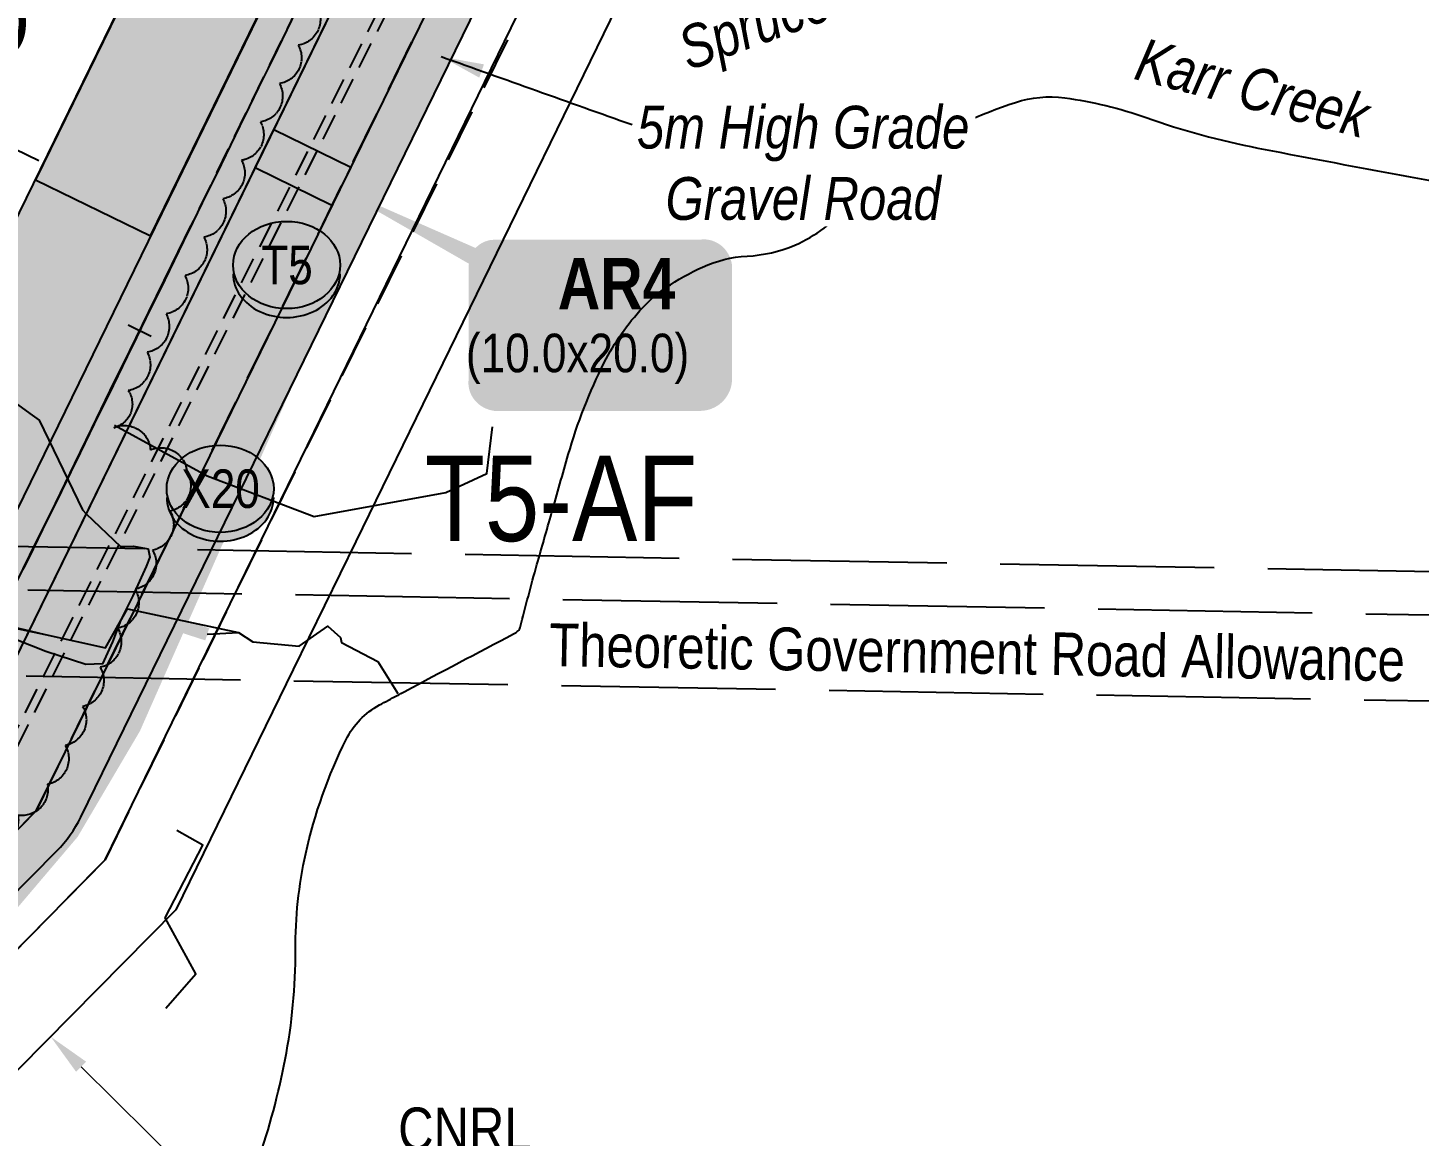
# Model space of a CAD drawing. Extents: x 406232 to 435383, y 6039561 to 6052989.
# Drawn here: x 421881.6 to 422206.6, y 6046353.9 to 6046612.9 of the extents above; entities that cross this region are included whole.
import ezdxf
from ezdxf.enums import TextEntityAlignment as Align

# ---------------------------------------------------------------- set-up
doc = ezdxf.new("R2010")
doc.units = 0
doc.header["$LTSCALE"] = 5
doc.header["$PDSIZE"] = 0.5
for name, pattern in [('0', [1, 1, 0]), ('foc-ACCESSROAD', [3.75, 2.5, -1.25]), ('foc-TIELINE', [1.875, 1.25, -0.625]), ('foc-UNSURVEYED', [12.5, 10, -2.5]), ('UG_PIPE', [1.875, 1.25, -0.625])]:
    doc.linetypes.add(name, pattern=pattern)
doc.layers.get('Defpoints').update_dxf_attribs({"color": 9})
for name, color, linetype, lineweight in [('AS-GENERAL', 48, 'Continuous', 18), ('F-RW-T', 190, 'Continuous', 9), ('T-TEXT', 48, 'Continuous', 18)]:
    doc.layers.add(name, color=color, linetype=linetype, lineweight=lineweight)
for name, color, linetype in [('AS-PIPE-UG', 44, 'UG_PIPE'), ('AS-ROADS', 254, 'Continuous'), ('DETAIL-T', 7, 'Continuous'), ('F-AR', 190, 'foc-ACCESSROAD'), ('F-RW', 190, 'Continuous'), ('L-ROAD-T', 7, 'Continuous'), ('L-USEC', 7, 'foc-UNSURVEYED'), ('P-BUFFER-H 100m', 191, 'Continuous'), ('P-BUFFER-H 30m', 51, 'Continuous'), ('P-CHAINAGE-CL', 201, 'foc-TIELINE'), ('P-CROSSINGS', 250, 'Continuous'), ('P-PROPOSED', 10, 'Continuous'), ('P-PROPOSED-H', 21, 'Continuous'), ('P-TEMP-BLOCKS', 250, 'Continuous'), ('P-TEMP-H', 41, 'Continuous'), ('P-TEMP_LOG DECK', 46, 'Continuous'), ('P-WORKAREA', 113, 'Continuous'), ('P-WORKAREA-H', 111, 'Continuous'), ('T-BUSH', 110, '0'), ('T-BUSH-T', 110, 'Continuous'), ('T-CREEK', 160, 'Continuous'), ('T-SLOPE', 48, 'Continuous'), ('T-TIE', 201, 'foc-TIELINE'), ('T-WATER-T', 170, 'Continuous'), ('WETLAND', 143, 'Continuous')]:
    doc.layers.add(name, color=color, linetype=linetype)
doc.styles.add('80', font='ARIALN.TTF', dxfattribs={"height": 10})
doc.styles.add('80CG', font='ARIALN.TTF', dxfattribs={"height": 10})
doc.styles.add('80L', font='ARIALN.TTF', dxfattribs={"height": 10})
doc.styles.add('BOLD', font='ARIALNB.TTF')
doc.styles.add('Crossing', font='ARIALN.TTF', dxfattribs={"height": 10})
doc.styles.add('foc-LtypeFont', font='ARIALN.TTF', dxfattribs={"height": 7.35})
doc.linetypes.add('foc-TOPO-flowdirection-NOLINE', pattern='A,0,[">",foc-LtypeFont,S=0.3,R=0,X=0,Y=-0.945],-20,[">",foc-LtypeFont,S=0.3,R=0,X=0,Y=-0.945],0', length=20)
doc.dimstyles.new('Compass 5 000', dxfattribs={"dimscale": 5, "dimtxt": 9, "dimasz": 2, "dimexe": 0.2, "dimexo": 0.0625, "dimgap": 0.5, "dimtad": 0, "dimtih": 1, "dimtoh": 1, "dimzin": 0, "dimdsep": 46, "dimtxsty": '80CG', "dimcen": 0.1, "dimse1": 1, "dimse2": 1, "dimclrd": 256, "dimclrt": 256, "dimaunit": 1, "dimadec": 4, "dimazin": 0, "dimtfac": 0.06, "dimtofl": 0, "dimtmove": 0, "dimatfit": 1, "dimfxl": 0.2, "dimtolj": 1, "dimtzin": 0, "dimlwd": -1, "dimarcsym": 0})

# ---------------------------------------------------------------- blocks, each defined once
blk = doc.blocks.new('*D445')
at = {"layer": 'Defpoints', "color": 0, "transparency": 16777216}
for p in [(421866.47, 6046384.88), (421886.98, 6046377.19), (421880.69, 6046370.83)]:
    blk.add_point(p, dxfattribs=at)
at = {"layer": 'F-RW-T', "transparency": 16777216}
for p, q in [((421865.64, 6046398.27), (421858.53, 6046405.29)), ((421894.09, 6046370.16), (421934.18, 6046330.56)), ((421934.18, 6046330.56), (421944.18, 6046330.56))]:
    blk.add_line(p, q, dxfattribs=at)
for points in [[(421866.81, 6046399.45), (421864.47, 6046397.08), (421872.75, 6046391.24)], [(421895.26, 6046371.35), (421892.92, 6046368.98), (421886.98, 6046377.19)]]:
    blk.add_solid(points, dxfattribs=at)
at = {"layer": 'F-RW-T', "transparency": 16777216, "insert": (421983.72, 6046330.56), "char_height": 10, "attachment_point": 5, "style": '80CG', "bg_fill": 3, "box_fill_scale": 1.1, "bg_fill_color": 256, "bg_fill_true_color": 13158600, "bg_fill_transparency": 0}
blk.add_mtext('\\A1;CNRL\\P20.00 P/L R/W\\PPlan 812 2216\\PPLA 800697', dxfattribs=at)
blk = doc.blocks.new('*U606')
h = blk.add_hatch(color=111)
edge = h.paths.add_edge_path()
edge.add_line((-24, -20), (24, -20))
edge.add_arc((24, -14), 6, 270, 360)
edge.add_line((30, -14), (30, 12.5))
edge.add_arc((24, 12.5), 6, 0, 90)
edge.add_line((24, 18.5), (-24, 18.5))
edge.add_arc((-24, 12.5), 6, 90, 180)
edge.add_line((-30, 12.5), (-30, -14))
edge.add_arc((-24, -14), 6, 180, 270)
at = {"flags": 128}
blk.add_lwpolyline([(-62.13, 31.37, 0, 7.5, 0), (0, 0, 0, 0, 0)], format="xyseb", dxfattribs=at)
at = {"color": 250, "flags": 128}
blk.add_lwpolyline([(-24, -20, 3, 3, 0), (24, -20, 3, 3, 0.414214), (30, -14, 3, 3, 0), (30, 12.5, 3, 0, 0.414214), (24, 18.5, 0, 0, 0), (-24, 18.5, 0, 0, 0.414214), (-30, 12.5, 0, 0, 0), (-30, -14, 0, 3, 0.414214)], format="xyseb", close=True, dxfattribs=at)
at = {"color": 250}
for tag, p, height, style in [('TEMP_AREA_W1_001', (-9.21, 2.24), 12, 'BOLD'), ('ENTER_TEXT_001', (-30.66, -12.47), 9, '80')]:
    blk.add_attdef(tag, p, '', height=height, dxfattribs=dict(at, style=style))
blk = doc.blocks.new('xing3')
h = blk.add_hatch(color=250)
h.dxf.hatch_style = 1
edge = h.paths.add_edge_path()
edge.add_ellipse((0, -2.05), major_axis=(-12.5, 0), ratio=0.816297, start_angle=0, end_angle=180)
edge.add_line((12.5, -2.05), (12.5, 0))
edge.add_ellipse((0, 0), major_axis=(-12.5, 0), ratio=0.816297, start_angle=0, end_angle=180, ccw=False)
edge.add_line((-12.5, 0), (-12.5, -2.05))
at = {"layer": 'P-BUFFER-H 100m'}
h = blk.add_hatch(color=256, dxfattribs=at)
h.dxf.hatch_style = 1
edge = h.paths.add_edge_path()
edge.add_ellipse((0, 0), major_axis=(-12.5, 0), ratio=0.816297, start_angle=0, end_angle=360)
at = {"color": 250}
blk.add_ellipse((0, 0), major_axis=(-12.5, 0), ratio=0.816297, dxfattribs=at)
blk.add_ellipse((0, -2.05), major_axis=(-12.5, 0), ratio=0.816297, start_param=0, end_param=3.141593, dxfattribs=at)
at = {"color": 250, "style": 'Crossing'}
blk.add_attdef('CROSSING', text='', height=9, dxfattribs=at).set_placement((0.09, 0.02), align=Align.MIDDLE_CENTER)
at = {"color": 250, "style": 'Crossing', "flags": 1}
for tag, p in [('OWNER', (0.09, -12.49)), ('DESCRIPTION', (0.09, -25.77)), ('LOCATION', (0.09, -39.3)), ('DWG_REF', (0.09, -52.84))]:
    blk.add_attdef(tag, text='', height=9, dxfattribs=at).set_placement(p, align=Align.MIDDLE_CENTER)
blk = doc.blocks.new('xing2')
h = blk.add_hatch(color=50)
h.dxf.hatch_style = 1
edge = h.paths.add_edge_path()
edge.add_ellipse((0, 0), major_axis=(-12.5, 0), ratio=0.816297, start_angle=0, end_angle=360)
h = blk.add_hatch(color=250)
h.dxf.hatch_style = 1
edge = h.paths.add_edge_path()
edge.add_ellipse((0, -2.05), major_axis=(-12.5, 0), ratio=0.816297, start_angle=0, end_angle=180)
edge.add_line((12.5, -2.05), (12.5, 0))
edge.add_ellipse((0, 0), major_axis=(-12.5, 0), ratio=0.816297, start_angle=0, end_angle=180, ccw=False)
edge.add_line((-12.5, 0), (-12.5, -2.05))
at = {"color": 250}
blk.add_ellipse((0, 0), major_axis=(-12.5, 0), ratio=0.816297, dxfattribs=at)
blk.add_ellipse((0, -2.05), major_axis=(-12.5, 0), ratio=0.816297, start_param=0, end_param=3.141593, dxfattribs=at)
at = {"color": 250, "style": 'Crossing'}
blk.add_attdef('CROSSING', text='', height=9, dxfattribs=at).set_placement((0.09, 0.02), align=Align.MIDDLE_CENTER)
at = {"color": 250, "style": 'Crossing', "flags": 1}
for tag, p in [('OWNER', (0.09, -12.49)), ('DESCRIPTION', (0.09, -25.77)), ('LOCATION', (0.09, -39.3)), ('DWG_REF', (0.09, -52.84))]:
    blk.add_attdef(tag, text='', height=9, dxfattribs=at).set_placement(p, align=Align.MIDDLE_CENTER)

msp = doc.modelspace()

# ---------------------------------------------------------------- hatches: boundary and pattern name
at = {"layer": 'P-BUFFER-H 30m'}
h = msp.add_hatch(color=256, dxfattribs=at)
h.dxf.hatch_style = 1
edge = h.paths.add_edge_path()
edge.add_line((422078.669, 6046739.07), (422091.406, 6046743.276))
edge.add_line((422091.406, 6046743.276), (422159.052, 6046746.994))
edge.add_arc((422157.406, 6046776.935), 29.986, 273.1459, 290.20378)
edge.add_line((422167.762, 6046748.794), (422184.143, 6046754.822))
edge.add_arc((422173.786, 6046782.963), 29.986, 290.20378, 320.86286)
edge.add_line((422197.045, 6046764.037), (422348.716, 6046950.421))
edge.add_arc((422325.458, 6046969.348), 29.986, 320.86286, 323.33395)
edge.add_line((422349.51, 6046951.441), (422399.023, 6047017.95))
edge.add_arc((422374.97, 6047035.856), 29.986, 323.33395, 335.22695)
edge.add_line((422402.197, 6047023.291), (422416.923, 6047055.2))
edge.add_arc((422389.696, 6047067.765), 29.986, 335.22695, 389.96272)
edge.add_line((422415.675, 6047082.741), (422097.869, 6047634.025))
edge.add_line((422097.869, 6047634.025), (422176.617, 6047866.451))
edge.add_arc((422148.217, 6047876.073), 29.986, 341.28303, 350.34858)
edge.add_line((422177.779, 6047871.046), (422216.802, 6048100.513))
edge.add_line((422216.802, 6048100.513), (422619.954, 6048513.275))
edge.add_arc((422598.502, 6048534.228), 29.986, 315.6749, 328.0327)
edge.add_arc((423027.778, 6049193.767), 786.938, 233.619087, 239.124397, ccw=False)
edge.add_line((422561.006, 6048560.211), (422153.361, 6048142.848))
edge.add_arc((422174.813, 6048121.896), 29.986, 135.6749, 170.34853)
edge.add_line((422145.251, 6048126.923), (422104.471, 6047887.126))
edge.add_line((422104.471, 6047887.126), (422020.339, 6047638.81))
edge.add_arc((422048.739, 6047629.188), 29.986, 161.28303, 209.96272)
edge.add_line((422022.76, 6047614.212), (422339.099, 6047065.472))
edge.add_line((422339.099, 6047065.472), (422336.093, 6047058.958))
edge.add_line((422336.093, 6047058.958), (422289.957, 6046996.985))
edge.add_line((422289.957, 6046996.985), (422147.087, 6046821.416))
edge.add_line((422147.087, 6046821.416), (422081.327, 6046817.801))
edge.add_arc((422082.973, 6046787.86), 29.986, 93.1459, 108.27547)
edge.add_line((422073.57, 6046816.334), (422044.337, 6046806.68))
edge.add_arc((422053.741, 6046778.206), 29.986, 108.27547, 136.71459)
edge.add_line((422031.912, 6046798.766), (421950.911, 6046712.766))
edge.add_arc((421972.74, 6046692.206), 29.986, 136.71459, 153.9725)
edge.add_line((421945.794, 6046705.365), (421829.892, 6046468.019))
edge.add_line((421829.892, 6046468.019), (421682.659, 6046318.916))
edge.add_arc((421703.995, 6046297.847), 29.986, 135.36133, 149.54377)
edge.add_line((421678.147, 6046313.046), (421542.211, 6046081.869))
edge.add_line((421542.211, 6046081.869), (421518.908, 6046052.69))
edge.add_arc((421542.34, 6046033.978), 29.986, 141.38985, 231.38985)
edge.add_line((421523.628, 6046010.546), (421558.775, 6045982.478))
edge.add_line((421558.775, 6045982.478), (421517.661, 6045930.994))
edge.add_arc((421541.092, 6045912.282), 29.986, 141.38985, 231.38985)
edge.add_line((421522.38, 6045888.85), (421539.649, 6045875.06))
edge.add_line((421539.649, 6045875.06), (421549.279, 6045736.701))
edge.add_line((421549.279, 6045736.701), (421371.933, 6045442.559))
edge.add_line((421371.933, 6045442.559), (421241.803, 6045246.163))
edge.add_arc((421266.8, 6045229.601), 29.986, 146.47195, 178.67792)
edge.add_line((421236.822, 6045230.292), (421226.276, 6044773.342))
edge.add_arc((421256.255, 6044772.65), 29.986, 178.67792, 186.87826)
edge.add_line((421226.484, 6044769.059), (421243.384, 6044628.964))
edge.add_line((421243.384, 6044628.964), (421276.513, 6044131.456))
edge.add_line((421276.513, 6044131.456), (421265.916, 6043833.544))
edge.add_line((421265.916, 6043833.544), (421226.079, 6042854.329))
edge.add_line((421226.079, 6042854.329), (421217.113, 6042635.181))
edge.add_line((421217.113, 6042635.181), (421201.691, 6042634.376))
edge.add_arc((421203.255, 6042604.431), 29.986, 92.98912, 124.70638)
edge.add_line((421186.181, 6042629.082), (421141.768, 6042598.321))
edge.add_line((421141.768, 6042598.321), (421082.239, 6042574.607))
edge.add_line((421082.239, 6042574.607), (420991.134, 6042558.346))
edge.add_arc((420996.402, 6042528.826), 29.986, 100.11985, 107.66455)
edge.add_line((420987.303, 6042557.399), (420935.116, 6042540.779))
edge.add_arc((420944.215, 6042512.207), 29.986, 107.66455, 188.71673)
edge.add_line((420914.575, 6042507.662), (420925.485, 6042436.504))
edge.add_arc((420955.125, 6042441.048), 29.986, 188.71673, 293.19001)
edge.add_arc((420969.945, 6042443.319), 29.986, 264.23499, 368.71673)
edge.add_line((420999.585, 6042447.864), (420994.502, 6042481.016))
edge.add_line((420994.502, 6042481.016), (421007.225, 6042485.068))
edge.add_line((421007.225, 6042485.068), (421057.718, 6042494.08))
edge.add_line((421057.718, 6042494.08), (421087.36, 6042336.645))
edge.add_arc((421116.829, 6042342.193), 29.986, 190.66276, 295.14027)
edge.add_arc((421131.563, 6042344.967), 29.986, 266.18524, 370.66276)
edge.add_line((421161.032, 6042350.515), (421130.419, 6042513.105))
edge.add_line((421130.419, 6042513.105), (421174.267, 6042530.573))
edge.add_arc((421163.17, 6042558.43), 29.986, 291.72064, 304.70638)
edge.add_line((421180.243, 6042533.779), (421218.361, 6042560.179))
edge.add_line((421218.361, 6042560.179), (421261.944, 6042562.454))
edge.add_arc((421260.38, 6042592.4), 29.986, 272.98912, 357.65718)
edge.add_line((421290.341, 6042591.174), (421300.983, 6042851.272))
edge.add_line((421300.983, 6042851.272), (421340.824, 6043830.611))
edge.add_arc((421310.863, 6043831.83), 29.986, 357.67037, 357.96277)
edge.add_line((421340.83, 6043830.764), (421351.513, 6044131.087))
edge.add_arc((421321.546, 6044132.153), 29.986, 357.96277, 363.80973)
edge.add_line((421351.466, 6044134.145), (421318.071, 6044635.642))
edge.add_arc((421288.151, 6044633.65), 29.986, 3.80973, 6.88899)
edge.add_line((421317.92, 6044637.247), (421301.297, 6044774.84))
edge.add_line((421301.297, 6044774.84), (421311.468, 6045215.581))
edge.add_line((421311.468, 6045215.581), (421434.955, 6045401.951))
edge.add_arc((421409.958, 6045418.514), 29.986, 326.47195, 328.91305)
edge.add_line((421435.638, 6045403.031), (421620.817, 6045710.164))
edge.add_arc((421595.137, 6045725.647), 29.986, 328.91305, 363.98161)
edge.add_line((421625.051, 6045727.729), (421613.063, 6045899.966))
edge.add_arc((421583.149, 6045897.884), 29.986, 3.98161, 45.395)
edge.add_line((421604.205, 6045919.233), (421645.422, 6045970.846))
edge.add_arc((421621.991, 6045989.558), 29.986, 321.38985, 411.38985)
edge.add_line((421640.703, 6046012.989), (421605.299, 6046041.262))
edge.add_line((421605.299, 6046041.262), (421739.932, 6046270.224))
edge.add_line((421739.932, 6046270.224), (421888.413, 6046420.589))
edge.add_arc((421867.076, 6046441.659), 29.986, 315.36133, 333.9725)
edge.add_line((421894.021, 6046428.501), (422010.162, 6046666.336))
edge.add_line((422010.162, 6046666.336), (422078.669, 6046739.07))
at = {"layer": 'P-PROPOSED-H'}
h = msp.add_hatch(color=256, dxfattribs=at)
h.dxf.hatch_style = 1
edge = h.paths.add_edge_path()
edge.add_line((421288.151, 6044633.65), (421271.269, 6044773.38))
edge.add_line((421271.269, 6044773.38), (421281.69, 6045224.927))
edge.add_line((421281.69, 6045224.927), (421409.958, 6045418.514))
edge.add_line((421409.958, 6045418.514), (421595.137, 6045725.647))
edge.add_line((421595.137, 6045725.647), (421583.149, 6045897.884))
edge.add_line((421583.149, 6045897.884), (421562.164, 6045914.641))
edge.add_line((421562.164, 6045914.641), (421621.991, 6045989.558))
edge.add_line((421621.991, 6045989.558), (421563.412, 6046036.337))
edge.add_line((421563.412, 6046036.337), (421579.359, 6046056.306))
edge.add_line((421579.359, 6046056.306), (421715.974, 6046288.639))
edge.add_line((421715.974, 6046288.639), (421867.076, 6046441.659))
edge.add_line((421867.076, 6046441.659), (421985.214, 6046683.583))
edge.add_line((421985.214, 6046683.583), (422062.05, 6046765.161))
edge.add_line((422062.05, 6046765.161), (422085.784, 6046772.999))
edge.add_line((422085.784, 6046772.999), (422157.406, 6046776.935))
edge.add_line((422157.406, 6046776.935), (422173.786, 6046782.963))
edge.add_line((422173.786, 6046782.963), (422325.458, 6046969.348))
edge.add_line((422325.458, 6046969.348), (422374.97, 6047035.856))
edge.add_line((422374.97, 6047035.856), (422389.696, 6047067.765))
edge.add_line((422389.696, 6047067.765), (422065.116, 6047630.8))
edge.add_line((422065.116, 6047630.8), (422148.217, 6047876.073))
edge.add_line((422148.217, 6047876.073), (422188.809, 6048114.768))
edge.add_line((422188.809, 6048114.768), (422598.502, 6048534.228))
edge.add_arc((423027.778, 6049193.767), 786.938, 235.830003, 236.941005, ccw=False)
edge.add_line((422585.794, 6048542.675), (422174.813, 6048121.896))
edge.add_line((422174.813, 6048121.896), (422133.634, 6047879.756))
edge.add_line((422133.634, 6047879.756), (422048.739, 6047629.188))
edge.add_line((422048.739, 6047629.188), (422372.83, 6047067.001))
edge.add_line((422372.83, 6047067.001), (422362.011, 6047043.557))
edge.add_line((422362.011, 6047043.557), (422313.624, 6046978.56))
edge.add_line((422313.624, 6046978.56), (422164.751, 6046795.615))
edge.add_line((422164.751, 6046795.615), (422154.338, 6046791.783))
edge.add_line((422154.338, 6046791.783), (422082.973, 6046787.86))
edge.add_line((422082.973, 6046787.86), (422053.741, 6046778.206))
edge.add_line((422053.741, 6046778.206), (421972.74, 6046692.206))
edge.add_line((421972.74, 6046692.206), (421854.681, 6046450.445))
edge.add_line((421854.681, 6046450.445), (421703.995, 6046297.847))
edge.add_line((421703.995, 6046297.847), (421566.976, 6046064.827))
edge.add_line((421566.976, 6046064.827), (421542.34, 6046033.978))
edge.add_line((421542.34, 6046033.978), (421600.919, 6045987.198))
edge.add_line((421600.919, 6045987.198), (421541.092, 6045912.282))
edge.add_line((421541.092, 6045912.282), (421568.649, 6045890.276))
edge.add_line((421568.649, 6045890.276), (421579.851, 6045729.331))
edge.add_line((421579.851, 6045729.331), (421397.283, 6045426.529))
edge.add_line((421397.283, 6045426.529), (421266.8, 6045229.601))
edge.add_line((421266.8, 6045229.601), (421256.255, 6044772.65))
edge.add_line((421256.255, 6044772.65), (421273.25, 6044631.758))
edge.add_line((421273.25, 6044631.758), (421306.535, 6044131.921))
edge.add_line((421306.535, 6044131.921), (421295.88, 6043832.401))
edge.add_line((421295.88, 6043832.401), (421256.041, 6042853.11))
edge.add_line((421256.041, 6042853.11), (421245.958, 6042606.66))
edge.add_line((421245.958, 6042606.66), (421203.255, 6042604.431))
edge.add_line((421203.255, 6042604.431), (421156.036, 6042571.727))
edge.add_line((421156.036, 6042571.727), (421090.506, 6042545.622))
edge.add_line((421090.506, 6042545.622), (420996.402, 6042528.826))
edge.add_line((420996.402, 6042528.826), (420944.215, 6042512.207))
edge.add_line((420944.215, 6042512.207), (420955.125, 6042441.048))
edge.add_line((420955.125, 6042441.048), (420969.945, 6042443.319))
edge.add_line((420969.945, 6042443.319), (420960.978, 6042501.81))
edge.add_line((420960.978, 6042501.81), (421000.01, 6042514.24))
edge.add_line((421000.01, 6042514.24), (421081.691, 6042528.819))
edge.add_line((421081.691, 6042528.819), (421116.829, 6042342.193))
edge.add_line((421116.829, 6042342.193), (421131.563, 6042344.967))
edge.add_line((421131.563, 6042344.967), (421096.382, 6042531.824))
edge.add_line((421096.382, 6042531.824), (421163.17, 6042558.43))
edge.add_line((421163.17, 6042558.43), (421208.29, 6042589.68))
edge.add_line((421208.29, 6042589.68), (421260.38, 6042592.4))
edge.add_line((421260.38, 6042592.4), (421271.021, 6042852.497))
edge.add_line((421271.021, 6042852.497), (421310.863, 6043831.83))
edge.add_line((421310.863, 6043831.83), (421321.546, 6044132.153))
edge.add_line((421321.546, 6044132.153), (421288.151, 6044633.65))
at = {"layer": 'P-TEMP-H'}
h = msp.add_hatch(color=256, dxfattribs=at)
h.dxf.hatch_style = 1
h.paths.add_polyline_path([(421883.416, 6046577.398), (421910.272, 6046564.284), (421936.588, 6046618.174), (421909.732, 6046631.288)])
at = {"layer": 'P-WORKAREA-H'}
h = msp.add_hatch(color=256, dxfattribs=at)
h.dxf.hatch_style = 1
h.paths.add_polyline_path([(421939.095, 6046589.141), (421957.059, 6046580.369), (421952.673, 6046571.387), (421934.709, 6046580.159)])

# ---------------------------------------------------------------- linework, layer by layer
at = {"layer": 'AS-GENERAL', "const_width": 3, "flags": 128}
msp.add_lwpolyline([(421923.551, 6046471.209), (421904.96, 6046477.197)], dxfattribs=at)
at = {"layer": 'AS-PIPE-UG', "flags": 128}
for points in [[(422588.531, 6047373.113), (422559.251, 6047335.426), (422519.953, 6047284.32), (422436.712, 6047129.151), (422394.271, 6047045.44), (422386.6, 6047031.708), (422377.629, 6047019.982), (422333.11, 6046957.994), (422317.232, 6046939.716), (422189.53, 6046787.387), (422180.474, 6046777.718), (422166.555, 6046770.016), (422160.88, 6046766.976), (422153.41, 6046765.307), (422106.411, 6046757.777), (422092.804, 6046756.225), (422078.364, 6046753.547), (422070.862, 6046750.466), (422065.61, 6046747.067), (422003.275, 6046687.397), (421993.778, 6046676.89), (421993.756, 6046676.908), (421989.898, 6046669.4), (421877.222, 6046445.447), (421871.844, 6046434.653), (421867.496, 6046429.434), (421725.754, 6046277.072), (421607.655, 6046081.375), (421588.041, 6046049.128), (421561.01, 6046012.988), (421557.515, 6046009.386), (421555.235, 6046008.725), (421552.894, 6046009.836), (421550.151, 6046009.826), (421546.852, 6046007.765), (421538.659, 6045997.298)], [(422590.973, 6047373.069), (422560.68, 6047334.078), (422521.517, 6047283.147), (422438.392, 6047128.195), (422395.941, 6047044.464), (422388.152, 6047030.52), (422379.09, 6047018.676), (422334.523, 6046956.621), (422318.581, 6046938.269), (422190.847, 6046785.902), (422181.458, 6046775.878), (422167.161, 6046767.967), (422161.153, 6046764.748), (422153.254, 6046762.984), (422106.117, 6046755.431), (422092.542, 6046753.883), (422078.46, 6046751.271), (422071.435, 6046748.386), (422066.597, 6046745.255), (422004.51, 6046685.823), (421995.235, 6046675.562), (421991.59, 6046668.468), (421878.922, 6046444.53), (421873.409, 6046433.466), (421868.819, 6046427.956), (421727.213, 6046275.74), (421609.252, 6046080.272), (421589.57, 6046047.914), (421562.363, 6046011.538)]]:
    msp.add_lwpolyline(points, dxfattribs=at)
at = {"layer": 'AS-ROADS', "const_width": 4.998, "flags": 128}
msp.add_lwpolyline([(421353.026, 6045823.327), (421371.044, 6045829.495), (421412.699, 6045848.325), (421493.697, 6045897.925), (421584.438, 6046008.888), (421615.117, 6046049.602), (421632.814, 6046082.037), (421667.155, 6046155.626), (421696.659, 6046209.709), (421719.069, 6046240.926), (421750.356, 6046277.924), (421865.99, 6046395.568), (421891.235, 6046425.328), (421905.606, 6046449.745), (421957.336, 6046566.852), (421994.768, 6046643.82), (422016.828, 6046678.535), (422048.307, 6046710.75), (422083.291, 6046733.632), (422123.695, 6046745.433), (422155.606, 6046749.082), (422178.188, 6046754.306), (422204.859, 6046773.603), (422381.26, 6046989.296)], dxfattribs=at)
at = {"layer": 'Defpoints'}
for points in [[(421944.324, 6046616.932, 847.321), (421942.131, 6046612.441, 847.493), (421939.938, 6046607.95, 847.68), (421937.745, 6046603.46, 847.781), (421935.552, 6046598.969, 847.929), (421933.359, 6046594.478, 848.037), (421931.166, 6046589.987, 848.133), (421928.973, 6046585.496, 847.682), (421926.78, 6046581.005, 847.163), (421924.587, 6046576.514, 846.55), (421922.394, 6046572.023, 845.924), (421920.201, 6046567.533, 845.007), (421918.008, 6046563.042, 844.681), (421915.815, 6046558.551, 844.399), (421913.622, 6046554.06, 844.18), (421911.429, 6046549.569, 843.694), (421909.236, 6046545.078, 843.581), (421907.043, 6046540.587, 843.351), (421904.85, 6046536.097, 843.171), (421902.657, 6046531.606, 842.97), (421900.464, 6046527.115, 842.551), (421898.271, 6046522.624, 842.081), (421896.078, 6046518.133, 841.8), (421893.885, 6046513.642, 841.487), (421891.692, 6046509.151, 841.001), (421889.499, 6046504.66, 840.907), (421887.306, 6046500.17, 840.791), (421885.113, 6046495.679, 840.677), (421882.92, 6046491.188, 840.608), (421880.727, 6046486.697, 840.452)], [(421878.941, 6046483.147, 840.748), (421883.786, 6046493.019, 840.854), (421888.098, 6046501.786, 841.09), (421892.638, 6046511.089, 841.251), (421896.624, 6046519.303, 841.993), (421900.918, 6046528.15, 842.999), (421905.442, 6046537.402, 843.396), (421909.921, 6046546.535, 843.777), (421915.295, 6046557.54, 844.509), (421919.721, 6046566.644, 845.05)]]:
    msp.add_polyline3d(points, dxfattribs=at)
at = {"layer": 'Defpoints', "color": 2}
msp.add_polyline3d([(421805.211, 6046439.253, 843.15), (421810.363, 6046439.245, 843.324), (421820.898, 6046444.817, 842.716), (421828.676, 6046453.689, 842.393), (421837.624, 6046464.313, 841.911), (421850.089, 6046466.162, 841.487), (421859.764, 6046471.26, 841.281), (421868.836, 6046472.858, 841.089), (421873.144, 6046474.075, 840.797), (421874.2, 6046473.545, 840.389), (421885.721, 6046471.14, 840.699), (421899.793, 6046468.019, 840.756), (421904.962, 6046477.146, 840.183), (421930.853, 6046471.66, 838.163), (421934.183, 6046469.434, 838.02), (421944.995, 6046468.429, 837.649), (421951.718, 6046473.135, 837.059), (421954.692, 6046470.438, 837.407), (421954.896, 6046469.323, 837.389), (421963.377, 6046464.815, 836.63), (421968.079, 6046457.381, 835.575)], dxfattribs=at)
at = {"layer": 'F-AR'}
for points in [[(421731.946, 6046276.363), (421883.602, 6046429.943), (421883.602, 6046429.943), (422001.845, 6046672.082), (422073.129, 6046747.767), (422089.532, 6046753.184), (422161.497, 6046757.139), (422185.833, 6046766.095), (422297.864, 6046903.766)], [(422300.72, 6046875.604), (422197.88, 6046749.227), (422165.587, 6046737.343), (422093.28, 6046733.369), (422084.208, 6046730.373), (422018.477, 6046660.585), (421936.186, 6046493.314), (421921.601, 6046463.407), (421899.707, 6046418.521), (421747.918, 6046264.086)]]:
    msp.add_lwpolyline(points, dxfattribs=at)
at = {"layer": 'F-RW'}
for points in [[(422596.965, 6047372.962), (422564.187, 6047333.387), (422526.005, 6047281.334), (422440.12, 6047129.293), (422392.244, 6047025.595), (422341.184, 6046957.098), (422185.831, 6046766.094), (422161.497, 6046757.139), (422089.532, 6046753.184), (422073.129, 6046747.767), (422001.845, 6046672.082), (421883.602, 6046429.943), (421731.946, 6046276.363), (421595.869, 6046044.945), (421482.187, 6045902.59), (421450.772, 6045883.399), (421432.73, 6045620.569), (421425.289, 6045526.771), (421304.444, 6045344.447), (421292.017, 6044806.847), (421358.969, 6044805.336), (421354.605, 6044607.607), (421421.736, 6044507.172)], [(421412.793, 6045622.044), (421431.535, 6045895.073), (421468.762, 6045917.815), (421579.359, 6046056.306), (421715.974, 6046288.639), (421867.076, 6046441.659), (421985.213, 6046683.58), (422062.05, 6046765.161), (422085.784, 6046772.999), (422157.406, 6046776.935), (422173.782, 6046782.962), (422325.408, 6046969.384), (422374.969, 6047035.869), (422422.313, 6047138.414), (422509.183, 6047292.2), (422548.416, 6047345.685), (422571.387, 6047373.42)], [(421255.566, 6045591.14), (421319.501, 6045669.896), (421338.774, 6045693.057), (421453.726, 6045834.915), (421453.726, 6045834.915), (421612.379, 6046033.584), (421747.918, 6046264.086), (421899.707, 6046418.521), (421921.601, 6046463.407), (421936.186, 6046493.314), (422031.386, 6046688.527), (422197.88, 6046749.227), (422300.72, 6046875.604), (422357.013, 6046944.781), (422357.013, 6046944.781), (422357.013, 6046944.781), (422357.013, 6046944.781), (422461.384, 6047073.2), (422461.384, 6047073.2), (422632.233, 6047283.256), (422695.246, 6047360.729), (422703.643, 6047371.053)], [(422209.927, 6046732.359), (422045.839, 6046672.553), (421958.238, 6046492.921), (421943.653, 6046463.014), (421916.24, 6046406.811), (421763.438, 6046252.133), (421628, 6046021.109), (421481.848, 6045838.094), (421525.525, 6045803.331), (421513.073, 6045787.695), (421473.777, 6045818.97), (421469.303, 6045822.385), (421469.303, 6045822.385), (421354.306, 6045680.471), (421344.875, 6045669.447), (421263.142, 6045568.842)]]:
    msp.add_lwpolyline(points, dxfattribs=at)
at = {"layer": 'L-USEC'}
for p, q in [((421881.808, 6046491.636), (421479.892, 6046498.799)), ((422283.723, 6046484.474), (421881.808, 6046491.636)), ((421881.649, 6046481.584), (422283.551, 6046474.421)), ((421881.291, 6046461.48), (422283.21, 6046454.316))]:
    msp.add_line(p, q, dxfattribs=at)
at = {"layer": 'P-BUFFER-H 30m', "flags": 128}
for points in [[(422022.76, 6047614.212), (422339.099, 6047065.472), (422336.093, 6047058.958), (422289.957, 6046996.985), (422147.087, 6046821.416), (422081.327, 6046817.801, 0.0661113), (422073.57, 6046816.334), (422044.337, 6046806.68, 0.1247299), (422031.912, 6046798.766), (421950.911, 6046712.766, 0.0754445), (421945.794, 6046705.365), (421829.892, 6046468.019), (421682.659, 6046318.916, 0.0619617), (421678.147, 6046313.046), (421542.211, 6046081.869), (421518.908, 6046052.69, 0.4142136), (421523.628, 6046010.546), (421558.775, 6045982.478), (421517.661, 6045930.994, 0.4142136), (421522.38, 6045888.85), (421539.649, 6045875.06), (421549.279, 6045736.701), (421371.933, 6045442.559)], [(421435.638, 6045403.031), (421620.817, 6045710.164, 0.1542209), (421625.051, 6045727.729), (421613.063, 6045899.966, 0.1826928), (421604.205, 6045919.233), (421645.422, 6045970.846, 0.4142136), (421640.703, 6046012.989), (421605.299, 6046041.262), (421739.932, 6046270.224), (421888.413, 6046420.589, 0.0813855), (421894.021, 6046428.501), (422010.162, 6046666.336), (422078.669, 6046739.07), (422091.406, 6046743.276), (422159.052, 6046746.994, 0.0745668), (422167.762, 6046748.794), (422184.143, 6046754.822, 0.1345792), (422197.045, 6046764.037), (422348.716, 6046950.421, 0.0107826)]]:
    msp.add_lwpolyline(points, format="xyb", dxfattribs=at)
at = {"layer": 'P-CHAINAGE-CL'}
for p, q in [((421910.477, 6046540.787, 843.429), (421905.088, 6046543.419, 843.429)), ((421907.423, 6046542.278), (421908.142, 6046541.927))]:
    msp.add_line(p, q, dxfattribs=at)
at = {"layer": 'P-CHAINAGE-CL', "flags": 128}
msp.add_lwpolyline([(420962.535, 6042442.184), (420952.596, 6042507.008), (420998.206, 6042521.533), (421092.573, 6042538.376), (421158.81, 6042564.763, 0.0567217), (421160.304, 6042565.564), (421205.772, 6042597.055), (421253.169, 6042599.53), (421263.531, 6042852.806), (421303.371, 6043832.097, 0.0012758), (421303.372, 6043832.135), (421314.063, 6044132.673), (421280.679, 6044632.878), (421263.762, 6044773.015), (421274.245, 6045227.264), (421403.532, 6045422.388), (421587.494, 6045727.489), (421575.899, 6045894.08), (421551.628, 6045913.461), (421611.455, 6045988.378), (421552.876, 6046035.158), (421573.167, 6046060.567), (421709.985, 6046293.243), (421860.879, 6046446.052), (421978.977, 6046687.895), (422057.895, 6046771.684), (422084.379, 6046780.43), (422155.872, 6046784.359), (422169.269, 6046789.289), (422319.637, 6046974.084), (422368.491, 6047039.707), (422381.263, 6047067.383), (422056.927, 6047629.994), (422140.925, 6047877.913), (422181.811, 6048118.332), (422592.148, 6048538.451), (422680.425, 6048628.833), (422681.316, 6048717.307)], format="xyb", dxfattribs=at)
at = {"layer": 'P-PROPOSED', "flags": 128}
for points in [[(422048.739, 6047629.188), (422372.83, 6047067.001), (422362.011, 6047043.557), (422313.624, 6046978.56), (422164.751, 6046795.615), (422154.338, 6046791.783), (422082.973, 6046787.86), (422053.741, 6046778.206), (421972.74, 6046692.206), (421854.681, 6046450.445), (421703.995, 6046297.847), (421566.976, 6046064.827), (421542.34, 6046033.978), (421600.919, 6045987.198), (421541.092, 6045912.282), (421568.649, 6045890.276), (421579.851, 6045729.331), (421397.283, 6045426.529), (421266.8, 6045229.601), (421256.255, 6044772.65), (421273.25, 6044631.758), (421306.535, 6044131.921)], [(421321.546, 6044132.153), (421288.151, 6044633.65), (421271.269, 6044773.38), (421281.69, 6045224.927), (421409.958, 6045418.514), (421595.137, 6045725.647), (421583.149, 6045897.884), (421562.164, 6045914.641), (421621.991, 6045989.558), (421563.412, 6046036.337), (421579.359, 6046056.306), (421715.974, 6046288.639), (421867.076, 6046441.659), (421985.214, 6046683.583), (422062.05, 6046765.161), (422085.784, 6046772.999), (422157.406, 6046776.935), (422173.786, 6046782.963), (422325.458, 6046969.348), (422374.97, 6047035.856), (422389.696, 6047067.765), (422065.116, 6047630.8)]]:
    msp.add_lwpolyline(points, dxfattribs=at)
at = {"layer": 'P-TEMP_LOG DECK', "flags": 128}
msp.add_lwpolyline([(421883.416, 6046577.398), (421910.272, 6046564.284), (421936.588, 6046618.174), (421909.732, 6046631.288)], close=True, dxfattribs=at)
at = {"layer": 'P-WORKAREA', "flags": 128}
msp.add_lwpolyline([(421939.095, 6046589.141), (421957.059, 6046580.369), (421952.673, 6046571.387), (421934.709, 6046580.159)], close=True, dxfattribs=at)
at = {"layer": 'T-BUSH', "flags": 128}
msp.add_lwpolyline([(421811.927, 6046757.834, -0.5205671), (421821.091, 6046761.827, -0.5205671), (421830.853, 6046763.88, -0.5205671), (421840.525, 6046766.228, -0.5205671), (421849.687, 6046770.222, -0.5205671), (421858.849, 6046774.217, -0.5205671), (421867.791, 6046778.655, -0.5205671), (421876.488, 6046783.581, -0.5205671), (421884.132, 6046789.867, -0.5205671), (421892.979, 6046791.292, -0.5205671), (421902.712, 6046789.123, -0.5205671), (421912.022, 6046785.49, -0.5205671), (421921.149, 6046781.417, -0.5205671), (421929.695, 6046776.321, -0.5205671), (421937.811, 6046770.487, -0.5205671), (421945.827, 6046764.517, -0.5205671), (421952.283, 6046757.026, -0.5205671), (421957.873, 6046748.745, -0.5205671), (421963.123, 6046740.239, -0.5205671), (421969.571, 6046732.626, -0.5205671), (421976.691, 6046725.855, -0.5205671), (421986.06, 6046722.373, -0.5205671), (421995.43, 6046718.891, -0.5205671), (422004.902, 6046715.7, -0.5205671), (422006.319, 6046710.525, -0.5205671), (421999.437, 6046703.276, -0.5205671), (421992.555, 6046696.026, -0.5205671), (421985.674, 6046688.777, -0.5205671), (421980.125, 6046680.6, -0.5205671), (421975.711, 6046671.631, -0.5205671), (421971.298, 6046662.663, -0.5205671), (421966.885, 6046653.695, -0.5205671), (421962.471, 6046644.726, -0.5205671), (421958.058, 6046635.758, -0.5205671), (421953.645, 6046626.79, -0.5205671), (421949.231, 6046617.821, -0.5205671), (421944.818, 6046608.853, -0.5205671), (421940.405, 6046599.885, -0.5205671), (421935.991, 6046590.916, -0.5205671), (421931.578, 6046581.948, -0.5205671), (421927.165, 6046572.98, -0.5205671), (421922.751, 6046564.011, -0.5205671), (421918.338, 6046555.043, -0.5205671), (421913.925, 6046546.075, -0.5205671), (421909.511, 6046537.106, -0.5205671), (421905.098, 6046528.138, -0.5205671), (421901.757, 6046519.482, -0.5205671), (421910.295, 6046514.283, -0.5205671), (421918.832, 6046509.085, -0.5205671), (421914.849, 6046499.99, -0.5205671), (421910.769, 6046490.865, -0.5205671), (421906.69, 6046481.74, -0.5205671), (421902.61, 6046472.615, -0.5205671), (421898.53, 6046463.49, -0.5205671), (421894.451, 6046454.365, -0.5205671), (421890.371, 6046445.24, -0.5205671), (421886.227, 6046436.158, -0.5205671), (421879.317, 6046428.937, -0.5205671), (421872.406, 6046421.715, -0.5205671), (421865.496, 6046414.493, -0.5205671), (421858.585, 6046407.271, -0.5205671), (421851.675, 6046400.049, -0.5205671), (421844.764, 6046392.828, -0.5205671), (421837.854, 6046385.606, -0.5205671), (421830.943, 6046378.384, -0.5205671), (421824.033, 6046371.162, -0.5205671), (421817.122, 6046363.94, -0.5205671), (421810.212, 6046356.719, -0.5205671), (421803.302, 6046349.497, -0.5205671), (421796.391, 6046342.275, -0.5205671), (421789.528, 6046337.577, -0.5205671), (421782.894, 6046345.054, -0.5205671), (421776.26, 6046352.531, -0.5205671), (421769.627, 6046360.007, -0.5205671), (421762.993, 6046367.484, -0.5205671), (421756.416, 6046367.638, -0.5205671), (421749.899, 6046360.059, -0.5205671), (421743.382, 6046352.48, -0.5205671), (421736.866, 6046344.901, -0.5205671), (421730.349, 6046337.322, -0.5205671), (421723.832, 6046329.743, -0.5205671), (421717.315, 6046322.164, -0.5205671), (421710.798, 6046314.585, -0.5205671), (421704.282, 6046307.006, -0.5205671), (421697.765, 6046299.427, -0.5205671), (421691.248, 6046291.848, -0.5205671), (421684.731, 6046284.269, -0.5205671), (421690.112, 6046278.681, -0.5205671), (421698.741, 6046273.636, -0.5205671), (421707.37, 6046268.59, -0.5205671), (421715.998, 6046263.545, -0.5205671), (421717.518, 6046256.619, -0.5205671), (421712.514, 6046247.966, -0.5205671), (421707.51, 6046239.313, -0.5205671), (421702.506, 6046230.661, -0.5205671), (421697.502, 6046222.008, -0.5205671), (421692.498, 6046213.355, -0.5205671), (421687.494, 6046204.703, -0.5205671), (421682.49, 6046196.05, -0.5205671), (421677.486, 6046187.397, -0.5205671), (421672.482, 6046178.745, -0.5205671), (421667.478, 6046170.092, -0.5205671), (421662.474, 6046161.439, -0.5205671), (421657.47, 6046152.787, -0.5205671), (421652.466, 6046144.134, -0.5205671), (421647.462, 6046135.481, -0.5205671), (421642.458, 6046126.829, -0.5205671), (421637.453, 6046118.176, -0.5205671), (421632.449, 6046109.523, -0.5205671), (421627.445, 6046100.871, -0.5205671), (421622.441, 6046092.218, -0.5205671), (421614.338, 6046097.544, -0.5205671), (421606.146, 6046103.272, -0.5205671), (421597.954, 6046108.999, -0.5205671), (421589.985, 6046113.288, -0.5205671), (421583.91, 6046105.35, -0.5205671), (421577.836, 6046097.413, -0.5205671), (421571.761, 6046089.475, -0.5205671), (421565.686, 6046081.537, -0.5205671), (421559.611, 6046073.6, -0.5205671), (421553.537, 6046065.662, -0.5205671), (421547.462, 6046057.724, -0.5205671), (421541.387, 6046049.787, -0.5205671), (421535.313, 6046041.849, -0.5205671), (421529.238, 6046033.911, -0.5205671), (421523.163, 6046025.974, -0.5205671), (421528.263, 6046019.643, -0.5205671), (421536.328, 6046013.738, -0.5205671), (421534.557, 6046006.335, -0.5205671), (421528.616, 6045998.297, -0.5205671), (421522.675, 6045990.259, -0.5205671), (421516.734, 6045982.221, -0.5205671), (421508.6, 6045984.49, -0.5205671), (421499.9, 6045989.413, -0.5205671), (421491.201, 6045994.336, -0.5205671), (421482.502, 6045999.259, -0.5205671), (421473.61, 6046003.818, -0.5205671), (421464.669, 6046008.287, -0.5205671), (421455.728, 6046012.756, -0.5205671), (421446.788, 6046017.226, -0.5205671), (421440.481, 6046020.378, -0.5205671)], format="xyb", dxfattribs=at)
at = {"layer": 'T-CREEK', "linetype": 'foc-TOPO-flowdirection-NOLINE', "flags": 128}
msp.add_lwpolyline([(421677.328, 6046192.47), (421678.034, 6046189.22), (421684.713, 6046185.722, 0.1498029), (421694.82, 6046181.941, 0.21768), (421701.537, 6046176.896, 0.0004916), (421714.617, 6046171.008, 0.0282852), (421720.291, 6046168.836, 0.017912), (421729.526, 6046166.25, 0.1108485), (421736.505, 6046166.135, 0.0421071), (421753.937, 6046171.309, 0.1524446), (421769.35, 6046183.651, -0.1879436), (421782.668, 6046192.885, -0.041834), (421789.832, 6046193.975, -0.0400816), (421797.393, 6046193.879, -0.1459243), (421810.052, 6046188.785, 0.1477659), (421822.577, 6046183.797, 0.0653807), (421830.582, 6046184.157, 0.1138126), (421834.855, 6046185.975, 0.1352649), (421840.06, 6046192.504, 0.0518009), (421846.418, 6046213.01, 0.0378178), (421847.647, 6046223.077, -0.0607176), (421848.701, 6046229.319, -0.1086706), (421858.32, 6046246.719, 0.0557316), (421880.341, 6046278.218, 0.037), (421889.271, 6046297.959, -0.046924), (421896.626, 6046313.395, -0.2417181), (421912.585, 6046323.357, 0.2417613), (421928.54, 6046333.319, 0.0520425), (421935.419, 6046348.151, 0.0346417), (421941.748, 6046371.846, 0.0491626), (421944.15, 6046397.455, -0.0558118), (421946.566, 6046419.999, -0.0607135), (421955.975, 6046446.635, -0.1557351), (421963.797, 6046454.705, -0.0000422), (421965.857, 6046455.809, -0.0000226), (421969.7, 6046457.868, -0.0028636), (421995.105, 6046471.288, 0.0618742), (421996.204, 6046472.046, 0.1513703), (421996.656, 6046472.795, -0.0085233), (422000.553, 6046487.476, -0.0001959), (422003.98, 6046499.533, -0.000173), (422007.868, 6046513.178, -0.0475614), (422016.286, 6046534.687, -0.0702381), (422025.248, 6046547.555, -0.0570137), (422030.685, 6046552.212, -0.0415413), (422039.24, 6046557.013, -0.0941963), (422049.614, 6046559.557, 0.0876269), (422060.788, 6046562.144, 0.1237811), (422073.263, 6046571.6, -0.0933936), (422088.913, 6046585.014, -0.0509154), (422112.295, 6046595.474, -0.114038), (422123.802, 6046596.534, -0.0511313), (422142.798, 6046591.937, 0.0368396), (422168.937, 6046584.815, 0.0035216), (422209.592, 6046577.195, 0.0304404), (422214.348, 6046576.634, 0.0009443), (422233.803, 6046575.57, 0.0003603), (422284.796, 6046572.915, 0.0000248), (422291.14, 6046572.589, 0.0001559), (422292.149, 6046572.538, 0.0396679), (422302.159, 6046572.825, -0.0370998), (422312.858, 6046573.188, -0.0000514), (422313.487, 6046573.162, -0.0000221), (422314.953, 6046573.103, -0.0005651), (422319.851, 6046572.898, -0.000066), (422361.778, 6046571.094, -0.0204618), (422398.936, 6046567.963, -0.1294814), (422404.493, 6046565.727, -0.0999528), (422406.302, 6046563.711, -0.0580793), (422408.175, 6046559.475, -0.0403454), (422411.392, 6046545.06, -0.027483), (422413.209, 6046523.474, -0.0004465), (422413.971, 6046496.379, 0.0007469), (422414.436, 6046480.183, 0.0000524), (422414.96, 6046462.927, -0.00007), (422415.351, 6046450.014, -0.0025069), (422415.479, 6046444.916, 0.0008747), (422415.799, 6046430.301, 0.0347062), (422417.66, 6046410.34, 0.0654462), (422420.741, 6046400.131, 0.2435338), (422432.312, 6046390.979, -0.1521476), (422452.398, 6046380.176, -0.0030066), (422461.005, 6046371.289, -0.0030066)], format="xyb", dxfattribs=at)
at = {"layer": 'T-CREEK', "flags": 128}
msp.add_lwpolyline([(421935.419, 6046348.151, 0.0346417), (421941.748, 6046371.846, 0.0491626), (421944.15, 6046397.455, -0.0558118), (421946.566, 6046419.999, -0.0607135), (421955.975, 6046446.635, -0.1557351), (421963.797, 6046454.705, -0.0000422), (421965.857, 6046455.809, -0.0000226), (421969.7, 6046457.868, -0.0028636), (421995.105, 6046471.288, 0.0618742), (421996.204, 6046472.046, 0.1513703), (421996.656, 6046472.795, -0.0085233), (422000.553, 6046487.476, -0.0001959), (422003.98, 6046499.533, -0.000173), (422007.868, 6046513.178, -0.0475614), (422016.286, 6046534.687, -0.0702381), (422025.248, 6046547.555, -0.0570137), (422030.685, 6046552.212, -0.0415413), (422039.24, 6046557.013, -0.0941963), (422049.614, 6046559.557, 0.0876269), (422060.788, 6046562.144, 0.1237811), (422073.263, 6046571.6, -0.0933936), (422088.913, 6046585.014, -0.0509154), (422112.295, 6046595.474, -0.114038), (422123.802, 6046596.534, -0.0511313), (422142.798, 6046591.937, 0.0368396), (422168.937, 6046584.815, 0.0035216), (422209.592, 6046577.195, 0.0304404)], format="xyb", dxfattribs=at)
for points in [[(421805.209, 6046439.305), (421810.361, 6046439.297), (421820.896, 6046444.868), (421828.675, 6046453.74), (421837.623, 6046464.364), (421850.088, 6046466.214), (421859.762, 6046471.311), (421868.834, 6046472.909), (421873.142, 6046474.126), (421885.719, 6046471.191), (421899.791, 6046468.07), (421904.96, 6046477.197)], [(421923.551, 6046471.209), (421930.853, 6046471.66), (421934.183, 6046469.434), (421944.995, 6046468.429), (421951.718, 6046473.135), (421954.692, 6046470.438), (421954.896, 6046469.323), (421963.377, 6046464.815), (421968.079, 6046457.381)]]:
    msp.add_lwpolyline(points, dxfattribs=at)
at = {"layer": 'T-SLOPE', "flags": 128}
for points in [[(421901.854, 6046520.099), (421923.555, 6046508.255), (421948.532, 6046498.719), (421979.273, 6046504.309), (421988.87, 6046508.782), (421990.192, 6046519.69)], [(421913.896, 6046383.85), (421920.864, 6046391.895), (421913.754, 6046404.996), (421922.536, 6046421.924), (421916.461, 6046425.325)]]:
    msp.add_lwpolyline(points, dxfattribs=at)
at = {"layer": 'T-TIE'}
msp.add_line((421844.923, 6046601.125), (421885.36, 6046581.379), dxfattribs=at)
at = {"layer": 'WETLAND'}
msp.add_lwpolyline([(421874.089, 6046528.574), (421882.624, 6046522.43), (421884.265, 6046521.248), (421894.399, 6046500.25), (421895.311, 6046499.376), (421903.316, 6046491.708), (421906.351, 6046491.813), (421909.729, 6046491.205), (421910.168, 6046489.232), (421909.29, 6046487.077), (421906.204, 6046480.202), (421903.389, 6046474.59), (421901.449, 6046469.435), (421899.115, 6046464.287), (421895.173, 6046464.158), (421885.874, 6046467.18), (421879.15, 6046469.852)], dxfattribs=at)

# ---------------------------------------------------------------- block references
at = {"layer": 'P-CROSSINGS', "xscale": 0.99954368, "yscale": 0.99954368, "zscale": 0.99954368}
for name, p, values in [('xing3', (421942.09, 6046557.488), {'CROSSING': 'T5'}), ('xing2', (421926.57, 6046505.206), {'CROSSING': 'X20'})]:
    msp.add_blockref(name, p, dxfattribs=at).add_auto_attribs(values)
at = {"layer": 'P-TEMP-BLOCKS'}
msp.add_blockref('*U606', (422014.621, 6046544.903), dxfattribs=at).add_auto_attribs({'TEMP_AREA_W1_001': 'AR4', 'ENTER_TEXT_001': '(10.0x20.0)'})

# ---------------------------------------------------------------- texts
at = {"layer": 'Defpoints', "color": 3, "insert": (422006.197, 6046502.834), "char_height": 19.9909, "width": 50.24347, "attachment_point": 5, "style": '80CG'}
msp.add_mtext('T5-AF', dxfattribs=at)
at = {"layer": 'DETAIL-T', "color": 3, "insert": (421875.48, 6046640.604), "char_height": 15.9927, "width": 63.60709, "attachment_point": 5, "style": '80CG'}
msp.add_mtext("SEE\\PDETAIL\\P'D'", dxfattribs=at)
at = {"layer": 'L-ROAD-T', "style": '80L'}
msp.add_text('Theoretic Government Road Allowance', height=9.99539, rotation=358.97891, dxfattribs=at).set_placement((422103.349, 6046466.994), align=Align.MIDDLE_CENTER)
at = {"layer": 'T-BUSH-T', "insert": (422024.649, 6046627.099), "char_height": 9.99082, "attachment_point": 1, "rotation": 20, "style": '80L'}
msp.add_mtext_dynamic_manual_height_columns('\\pi6.3715;{\\fArial Narrow|b0|i1|c0|p34;30cm \\P\\pi2.37449;Spruce}', width=39.91447, gutter_width=49.978, heights=[0], dxfattribs=at)
at = {"layer": 'T-WATER-T', "insert": (422142.179, 6046610.696), "char_height": 9.99551, "attachment_point": 1, "rotation": 345.43734, "style": '80L'}
msp.add_mtext_dynamic_manual_height_columns('\\pi0.00225;{\\fArial Narrow|b0|i1|c0|p34;Karr Creek}', width=55.40935, gutter_width=49.978, heights=[0], dxfattribs=at)

# ---------------------------------------------------------------- next in the draw order: texts
at = {"layer": 'T-TEXT', "insert": (422062.724, 6046594.693), "char_height": 9.9954, "width": 77.4586, "attachment_point": 2, "style": '80L', "bg_fill": 3, "box_fill_scale": 1.15, "bg_fill_color": 256, "bg_fill_transparency": 0}
msp.add_mtext('{\\fArial Narrow|b0|i1|c0|p34;5m High Grade \\PGravel Road}', dxfattribs=at)

# ---------------------------------------------------------------- next in the draw order: dimensions: what is measured, and where the dimension line sits
at = {"layer": 'F-RW-T'}
dim = msp.add_linear_dim(base=(421886.977, 6046377.189), p1=(421866.47, 6046384.876), p2=(421880.692, 6046370.827), angle=315.34948, text='CNRL\\P20.00 P/L R/W\\PPlan 812 2216\\PPLA 800697', dimstyle='Compass 5 000', override={"dimtfill": 1}, dxfattribs=at)
dim.commit()
dim.dimension.update_dxf_attribs({"geometry": '*D445', "text_midpoint": (421983.719, 6046330.558), "dimtype": 161})

# ---------------------------------------------------------------- next in the draw order: leaders
at = {"layer": 'T-TEXT', "path_type": 1}
msp.add_leader([(421978.205, 6046606.178), (422022.755, 6046590.297)], dimstyle='Compass 5 000', override={"dimgap": 0.5, "dimtad": 0}, dxfattribs=at)

doc.saveas('drawing.dxf')
